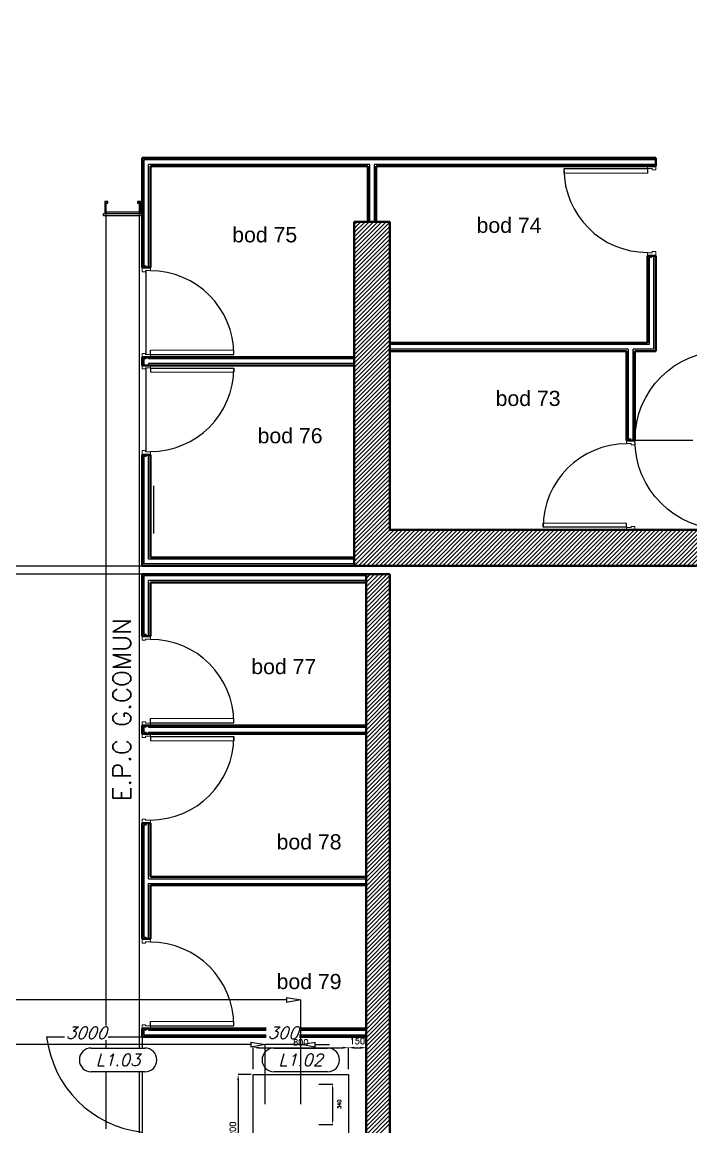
# Model space of a CAD drawing. Header units: millimetres. Extents: x -42700 to 155289, y -7931 to 68797.
# Drawn here: x 30569 to 36180, y 23163 to 32429 of the extents above; entities that cross this region are included whole.
import ezdxf
from ezdxf.enums import TextEntityAlignment as Align

# ---------------------------------------------------------------- set-up
doc = ezdxf.new("R2010")
doc.units = ezdxf.units.MM
doc.set_wipeout_variables(frame=1)
for name, color, linetype in [('01 arquitectura', 8, 'Continuous'), ('07.5 cotas detalle', 21, 'Continuous'), ('08.1 tags L1', 3, 'Continuous'), ('__L1_10Q', 7, 'Continuous')]:
    doc.layers.add(name, color=color, linetype=linetype)
doc.layers.add('3 bandejas', color=113, linetype='Continuous', lineweight=25)
doc.styles.add('Arial_4', font='arial.ttf', dxfattribs={"height": 0.1275})
doc.styles.add('DESC', font='romans.shx', dxfattribs={"oblique": 15})
doc.styles.add('QUOTE', font='romans.shx', dxfattribs={"oblique": 20})
doc.styles.add('ROMANS', font='romans')
doc.dimstyles.new('FIP_COTAS', dxfattribs={"dimtxt": 2, "dimasz": 1, "dimexe": 1, "dimexo": 1, "dimgap": 1, "dimtad": 1, "dimlfac": 0.25, "dimzin": 10, "dimdsep": 46, "dimtxsty": 'ROMANS', "dimcen": 1, "dimclrd": 256, "dimclre": 256, "dimclrt": 256, "dimadec": 0, "dimazin": 0, "dimtfac": 1, "dimtmove": 2, "dimatfit": 3, "dimfxl": 1, "dimtolj": 1, "dimtzin": 0, "dimarcsym": 0})
doc.dimstyles.new('QUOTE-DIS', dxfattribs={"dimscale": 50, "dimtxt": 2, "dimasz": 2.4, "dimexe": 0, "dimexo": 0, "dimgap": 1, "dimtad": 1, "dimdec": 0, "dimzin": 4, "dimdsep": 46, "dimtxsty": 'QUOTE', "dimblk1": 'CLOSEDBLANK', "dimblk2": 'CLOSEDBLANK', "dimsah": 1, "dimcen": 0.09, "dimclrd": 256, "dimclre": 256, "dimclrt": 9, "dimadec": 0, "dimazin": 0, "dimtfac": 1, "dimtdec": 0, "dimtix": 1, "dimtmove": 0, "dimatfit": 3, "dimldrblk": 'CLOSEDBLANK', "dimfxl": 1, "dimtfill": 1, "dimtolj": 1, "dimtzin": 0, "dimarcsym": 0})

# ---------------------------------------------------------------- blocks, each defined once
blk = doc.blocks.new('*D86')
at = {"layer": '07.5 cotas detalle', "lineweight": -2, "transparency": 16777216}
for p, q in [((32489.3, 23603), (32380.3, 23603)), ((32381.3, 23553), (32381.3, 22453)), ((32489.3, 22403), (32380.3, 22403))]:
    blk.add_line(p, q, dxfattribs=at)
at = {"layer": '07.5 cotas detalle', "transparency": 16777216}
for points in [[(32372.9, 23553), (32389.6, 23553), (32381.3, 23603)], [(32372.9, 22453), (32389.6, 22453), (32381.3, 22403)]]:
    blk.add_solid(points, dxfattribs=at)
at = {"layer": '07.5 cotas detalle', "color": 7, "transparency": 16777216, "insert": (32336.3, 23121.9), "char_height": 50, "attachment_point": 5, "rotation": 90, "style": 'ROMANS'}
blk.add_mtext('\\A1;1200', dxfattribs=at)
blk = doc.blocks.new('*D87')
at = {"layer": '07.5 cotas detalle', "lineweight": -2, "transparency": 16777216}
for p, q in [((32506.8, 23648.8), (32506.8, 23828.5)), ((32556.8, 23827.5), (33256.8, 23827.5)), ((33306.8, 23648.8), (33306.8, 23828.5))]:
    blk.add_line(p, q, dxfattribs=at)
at = {"layer": '07.5 cotas detalle', "transparency": 16777216}
for points in [[(32556.8, 23835.8), (32556.8, 23819.1), (32506.8, 23827.5)], [(33256.8, 23835.8), (33256.8, 23819.1), (33306.8, 23827.5)]]:
    blk.add_solid(points, dxfattribs=at)
at = {"layer": '07.5 cotas detalle', "color": 7, "transparency": 16777216, "insert": (32906.8, 23872.5), "char_height": 50, "attachment_point": 5, "style": 'ROMANS'}
blk.add_mtext('\\A1;800', dxfattribs=at)
blk = doc.blocks.new('*D158')
at = {"layer": '07.5 cotas detalle', "lineweight": -2, "transparency": 16777216}
for p, q in [((33058.9, 23523), (33174.4, 23523)), ((33173.4, 23493), (33173.4, 23213)), ((33058.9, 23183), (33174.4, 23183))]:
    blk.add_line(p, q, dxfattribs=at)
at = {"layer": '07.5 cotas detalle', "transparency": 16777216}
for points in [[(33168.4, 23493), (33178.4, 23493), (33173.4, 23523)], [(33168.4, 23213), (33178.4, 23213), (33173.4, 23183)]]:
    blk.add_solid(points, dxfattribs=at)
at = {"layer": '07.5 cotas detalle', "color": 7, "transparency": 16777216, "insert": (33229.2, 23353), "char_height": 30, "attachment_point": 5, "rotation": 90, "style": 'ROMANS'}
blk.add_mtext('\\A1;340', dxfattribs=at)
blk = doc.blocks.new('psz_tag')
blk.add_wipeout([(-225, 100), (-233.7, 99.6), (-242.4, 98.5), (-250.9, 96.6), (-259.2, 94), (-267.3, 90.6), (-275, 86.6), (-282.4, 81.9), (-289.3, 76.6), (-295.7, 70.7), (-301.6, 64.3), (-306.9, 57.4), (-311.6, 50), (-315.6, 42.3), (-319, 34.2), (-321.6, 25.9), (-323.5, 17.4), (-324.6, 8.7), (-325, 0), (-324.6, -8.7), (-323.5, -17.4), (-321.6, -25.9), (-319, -34.2), (-315.6, -42.3), (-311.6, -50), (-306.9, -57.4), (-301.6, -64.3), (-295.7, -70.7), (-289.3, -76.6), (-282.4, -81.9), (-275, -86.6), (-267.3, -90.6), (-259.2, -94), (-250.9, -96.6), (-242.4, -98.5), (-233.7, -99.6), (-225, -100), (225, -100), (233.7, -99.6), (242.4, -98.5), (250.9, -96.6), (259.2, -94), (267.3, -90.6), (275, -86.6), (282.4, -81.9), (289.3, -76.6), (295.7, -70.7), (301.6, -64.3), (306.9, -57.4), (311.6, -50), (315.6, -42.3), (319, -34.2), (321.6, -25.9), (323.5, -17.4), (324.6, -8.7), (325, 0), (324.6, 8.7), (323.5, 17.4), (321.6, 25.9), (319, 34.2), (315.6, 42.3), (311.6, 50), (306.9, 57.4), (301.6, 64.3), (295.7, 70.7), (289.3, 76.6), (282.4, 81.9), (275, 86.6), (267.3, 90.6), (259.2, 94), (250.9, 96.6), (242.4, 98.5), (233.7, 99.6), (225, 100)])
for p, q in [((-225, 100), (225, 100)), ((225, -100), (-225, -100))]:
    blk.add_line(p, q)
for centre, start, end in [((-225, 0), 90, 270), ((225, 0), 270, 90)]:
    blk.add_arc(centre, 100, start, end)
at = {"style": 'DESC', "oblique": 15, "flags": 8}
blk.add_attdef('TAG', text='', height=100, dxfattribs=at).set_placement((0, 0), align=Align.MIDDLE_CENTER)
blk = doc.blocks.new('*D273')
at = {"layer": '07.5 cotas detalle', "lineweight": -2, "transparency": 16777216}
for p, q in [((33306.8, 23648.8), (33306.8, 23828.5)), ((33356.8, 23827.5), (33406.8, 23827.5)), ((33456.8, 23648.8), (33456.8, 23828.5))]:
    blk.add_line(p, q, dxfattribs=at)
at = {"layer": '07.5 cotas detalle', "transparency": 16777216}
for points in [[(33356.8, 23835.8), (33356.8, 23819.1), (33306.8, 23827.5)], [(33406.8, 23835.8), (33406.8, 23819.1), (33456.8, 23827.5)]]:
    blk.add_solid(points, dxfattribs=at)
at = {"layer": '07.5 cotas detalle', "color": 7, "transparency": 16777216, "insert": (33381.8, 23883.5), "char_height": 50, "attachment_point": 5, "style": 'ROMANS'}
blk.add_mtext('\\A1;150', dxfattribs=at)
blk = doc.blocks.new('_CLOSEDBLANK')
at = {"color": 0, "linetype": 'ByBlock'}
for p, q in [((-1, 0.167), (0, 0)), ((-1, 0.167), (-1, -0.167)), ((0, 0), (-1, -0.167))]:
    blk.add_line(p, q, dxfattribs=at)
blk = doc.blocks.new('*D376')
at = {"layer": '__L1_10Q', "lineweight": -2, "transparency": 16777216}
for p, q in [((32487, 23853), (32367, 23853)), ((32607, 23353), (32607, 23853)), ((32907, 23853), (32607, 23853)), ((32907, 23353), (32907, 23853)), ((33027, 23853), (33147, 23853))]:
    blk.add_line(p, q, dxfattribs=at)
at = {"layer": '__L1_10Q', "lineweight": -2, "transparency": 16777216, "xscale": 120, "yscale": 120, "zscale": 120}
blk.add_blockref('_CLOSEDBLANK', (32607, 23853), dxfattribs=at)
at = {"layer": '__L1_10Q', "lineweight": -2, "transparency": 16777216, "xscale": 120, "yscale": 120, "zscale": 120, "rotation": 180}
blk.add_blockref('_CLOSEDBLANK', (32907, 23853), dxfattribs=at)
at = {"layer": '__L1_10Q', "color": 9, "transparency": 16777216, "insert": (32757, 23953), "char_height": 100, "attachment_point": 5, "style": 'QUOTE', "bg_fill": 3, "box_fill_scale": 1.1, "bg_fill_color": 256, "bg_fill_true_color": 13158600, "bg_fill_transparency": 0}
blk.add_mtext('\\A1;300', dxfattribs=at)
blk = doc.blocks.new('*D378')
at = {"layer": '__L1_10Q', "lineweight": -2, "transparency": 16777216}
for p, q in [((29607, 23353), (29607, 23853)), ((32487, 23853), (29727, 23853)), ((32607, 23353), (32607, 23853))]:
    blk.add_line(p, q, dxfattribs=at)
at = {"layer": '__L1_10Q', "lineweight": -2, "transparency": 16777216, "xscale": 120, "yscale": 120, "zscale": 120, "rotation": 180}
blk.add_blockref('_CLOSEDBLANK', (29607, 23853), dxfattribs=at)
at = {"layer": '__L1_10Q', "lineweight": -2, "transparency": 16777216, "xscale": 120, "yscale": 120, "zscale": 120}
blk.add_blockref('_CLOSEDBLANK', (32607, 23853), dxfattribs=at)
at = {"layer": '__L1_10Q', "color": 9, "transparency": 16777216, "insert": (31107, 23953), "char_height": 100, "attachment_point": 5, "style": 'QUOTE', "bg_fill": 3, "box_fill_scale": 1.1, "bg_fill_color": 256, "bg_fill_true_color": 13158600, "bg_fill_transparency": 0}
blk.add_mtext('\\A1;3000', dxfattribs=at)
blk = doc.blocks.new('*D386')
at = {"layer": '__L1_10Q', "lineweight": -2, "transparency": 16777216}
for p, q in [((19407, 23353), (19407, 24228)), ((32787, 24228), (19527, 24228)), ((32907, 23353), (32907, 24228))]:
    blk.add_line(p, q, dxfattribs=at)
at = {"layer": '__L1_10Q', "lineweight": -2, "transparency": 16777216, "xscale": 120, "yscale": 120, "zscale": 120, "rotation": 180}
blk.add_blockref('_CLOSEDBLANK', (19407, 24228), dxfattribs=at)
at = {"layer": '__L1_10Q', "lineweight": -2, "transparency": 16777216, "xscale": 120, "yscale": 120, "zscale": 120}
blk.add_blockref('_CLOSEDBLANK', (32907, 24228), dxfattribs=at)
at = {"layer": '__L1_10Q', "color": 9, "transparency": 16777216, "insert": (26157, 24328), "char_height": 100, "attachment_point": 5, "style": 'QUOTE', "bg_fill": 3, "box_fill_scale": 1.1, "bg_fill_color": 256, "bg_fill_true_color": 13158600, "bg_fill_transparency": 0}
blk.add_mtext('\\A1;L1 - 13500', dxfattribs=at)

msp = doc.modelspace()

# ---------------------------------------------------------------- hatches: boundary and pattern name
at = {"layer": '01 arquitectura'}
h = msp.add_hatch(dxfattribs=at)
h.set_pattern_fill('_USER', color=9, scale=24.999937, angle=45, style=0, pattern_type=0)
h.set_pattern_definition([(45, (27674.676, 33609.606), (-17.677625, 17.677625), [])])
h.paths.add_polyline_path([(39624.646, 30019.615), (39624.646, 27869.62), (33354.661, 27869.62), (33354.661, 28034.179), (33354.661, 30754.613), (33654.661, 30754.613), (33654.661, 28169.619), (39124.647, 28169.619), (39124.647, 33609.606), (27674.676, 33609.606), (27674.676, 33909.605), (39524.646, 33909.605), (39524.646, 30019.615)])

# ---------------------------------------------------------------- linework, layer by layer
at = {"layer": '01 arquitectura', "color": 8, "lineweight": 50}
for p, q in [((35884.655, 31289.612), (31574.666, 31289.612)), ((31574.666, 31289.612), (31574.666, 30369.614)), ((35884.655, 31219.612), (35884.655, 31289.612)), ((31644.666, 31219.612), (33469.661, 31219.612)), ((31644.666, 30369.614), (31644.666, 31219.612)), ((33469.661, 31219.612), (33469.661, 30754.613)), ((33539.661, 31219.612), (35884.655, 31219.612)), ((33539.661, 30754.613), (33539.661, 31219.612)), ((33654.661, 30754.613), (33354.661, 30754.613)), ((33354.661, 30754.613), (33354.661, 27869.62)), ((33654.661, 28169.619), (33654.661, 30754.613)), ((35814.655, 30469.614), (35814.655, 29739.616)), ((35884.655, 30469.614), (35814.655, 30469.614)), ((35884.655, 29669.616), (35884.655, 30469.614)), ((31574.666, 30369.614), (31644.666, 30369.614)), ((35814.655, 29739.616), (33654.661, 29739.616)), ((33654.661, 29669.616), (35639.656, 29669.616)), ((35639.656, 29669.616), (35639.656, 28919.618)), ((35709.656, 29669.616), (35884.655, 29669.616)), ((35709.656, 28919.618), (35709.656, 29669.616)), ((31574.666, 29619.616), (31574.666, 29549.616)), ((33354.661, 29619.616), (31574.666, 29619.616)), ((31574.666, 29549.616), (33354.661, 29549.616)), ((35639.656, 28919.618), (35709.656, 28919.618)), ((31574.666, 28799.618), (31574.666, 27869.62)), ((31644.666, 28799.618), (31574.666, 28799.618)), ((31644.666, 27939.62), (31644.666, 28799.618)), ((39124.647, 28169.619), (33654.661, 28169.619)), ((33354.661, 27939.62), (31644.666, 27939.62)), ((31574.666, 27869.62), (33354.661, 27869.62)), ((31574.666, 27799.62), (31574.666, 27279.622)), ((33454.661, 27799.62), (31574.666, 27799.62)), ((33354.661, 27869.62), (39124.647, 27869.62)), ((33654.661, 27799.62), (33454.661, 27799.62)), ((33454.661, 27729.621), (33454.661, 27799.62)), ((33654.661, 13262.159), (33654.661, 27799.62)), ((31644.666, 27279.622), (31644.666, 27729.621)), ((31644.666, 27729.621), (33454.661, 27729.621)), ((33454.661, 27729.621), (33454.661, 14349.654)), ((31574.666, 27279.622), (31644.666, 27279.622)), ((31574.666, 26529.624), (31574.666, 26459.624)), ((33454.661, 26529.624), (31574.666, 26529.624)), ((31574.666, 26459.624), (33454.661, 26459.624)), ((31574.666, 25709.626), (31574.666, 24739.628)), ((31644.666, 25709.626), (31574.666, 25709.626)), ((31644.666, 25259.627), (31644.666, 25709.626)), ((33454.661, 25259.627), (31644.666, 25259.627)), ((31644.666, 24739.628), (31644.666, 25189.627)), ((31644.666, 25189.627), (33454.661, 25189.627)), ((31574.666, 24739.628), (31644.666, 24739.628)), ((31574.666, 23989.63), (31574.666, 23919.63)), ((33454.661, 23989.63), (31574.666, 23989.63)), ((31574.666, 23919.63), (33454.661, 23919.63))]:
    msp.add_line(p, q, dxfattribs=at)
at = {"layer": '01 arquitectura', "color": 8}
for p, q in [((35884.655, 31274.612), (31589.666, 31274.612)), ((31589.666, 31274.612), (31589.666, 30384.614)), ((33484.661, 31234.612), (31629.666, 31234.612)), ((31629.666, 30369.614), (31629.666, 31234.612)), ((33484.661, 30754.613), (33484.661, 31234.612)), ((35884.655, 31234.612), (33524.661, 31234.612)), ((33524.661, 30754.613), (33524.661, 31234.612)), ((35114.657, 31197.084), (35114.657, 31162.084)), ((35814.655, 31197.084), (35114.657, 31197.084)), ((35814.655, 31197.084), (35814.655, 31162.084)), ((35829.655, 30454.614), (35829.655, 29724.616)), ((35849.655, 30454.614), (35829.655, 30454.614)), ((35849.655, 30454.614), (35849.655, 30469.614)), ((35869.655, 29684.616), (35869.655, 30469.614)), ((31589.666, 30384.614), (31609.666, 30384.614)), ((31609.666, 30369.614), (31609.666, 30384.614)), ((31609.666, 29639.662), (31609.666, 30344.607)), ((31644.666, 29642.144), (31644.666, 29677.144)), ((32344.664, 29642.144), (32344.664, 29677.144)), ((35829.655, 29724.616), (33654.661, 29724.616)), ((35654.656, 29684.616), (33654.661, 29684.616)), ((35654.656, 29684.616), (35654.656, 28934.618)), ((35869.655, 29684.616), (35694.656, 29684.616)), ((35694.656, 28919.618), (35694.656, 29684.616)), ((31589.666, 29604.616), (31589.666, 29549.616)), ((31609.666, 29604.616), (31589.666, 29604.616)), ((31609.666, 29604.616), (31609.666, 29619.616)), ((31629.666, 29604.616), (31629.666, 29619.616)), ((33354.661, 29604.616), (31629.666, 29604.616)), ((33354.661, 29564.616), (31629.666, 29564.616)), ((31629.666, 29564.616), (31629.666, 29549.616)), ((31644.666, 29642.144), (32344.664, 29642.144)), ((31609.666, 28824.625), (31609.666, 29529.57)), ((31644.666, 29527.088), (31644.666, 29492.088)), ((31644.666, 29527.088), (32344.664, 29527.088)), ((32344.664, 29527.088), (32344.664, 29492.088)), ((35654.656, 28934.618), (35674.656, 28934.618)), ((35674.656, 28919.618), (35674.656, 28934.618)), ((35709.656, 28923.276), (36196.994, 28923.276)), ((31589.666, 28784.618), (31589.666, 27884.62)), ((31609.666, 28784.618), (31589.666, 28784.618)), ((31609.666, 28784.618), (31609.666, 28799.618)), ((31629.666, 27924.62), (31629.666, 28799.618)), ((31674.666, 28139.62), (31674.666, 28539.619)), ((34939.657, 28192.148), (34939.657, 28227.147)), ((35639.656, 28192.148), (34939.657, 28192.148)), ((35639.656, 28192.148), (35639.656, 28227.147)), ((33354.661, 27924.62), (31629.666, 27924.62)), ((30424.669, 27869.62), (31574.666, 27869.62)), ((31574.666, 27799.62), (30424.669, 27799.62)), ((33354.661, 27884.62), (31589.666, 27884.62)), ((31589.666, 27784.62), (31589.666, 27294.622)), ((33454.661, 27784.62), (31589.666, 27784.62)), ((31629.666, 27279.622), (31629.666, 27744.621)), ((33454.661, 27744.621), (31629.666, 27744.621)), ((31589.666, 27294.622), (31609.666, 27294.622)), ((31609.666, 27279.622), (31609.666, 27294.622)), ((31589.666, 26514.624), (31589.666, 26474.624)), ((31609.666, 26514.624), (31589.666, 26514.624)), ((31609.666, 26514.624), (31609.666, 26529.624)), ((31629.666, 26514.624), (31629.666, 26529.624)), ((31629.666, 26514.624), (33454.661, 26514.624)), ((31644.666, 26552.152), (31644.666, 26587.152)), ((31644.666, 26552.152), (32344.664, 26552.152)), ((32344.664, 26552.152), (32344.664, 26587.152)), ((31589.666, 26474.624), (31609.666, 26474.624)), ((31609.666, 26459.624), (31609.666, 26474.624)), ((31629.666, 26459.624), (31629.666, 26474.624)), ((31629.666, 26474.624), (33454.661, 26474.624)), ((31644.666, 26437.096), (31644.666, 26402.096)), ((31644.666, 26437.096), (32344.664, 26437.096)), ((32344.664, 26437.096), (32344.664, 26402.096)), ((31589.666, 25694.626), (31589.666, 24754.628)), ((31609.666, 25694.626), (31589.666, 25694.626)), ((31609.666, 25694.626), (31609.666, 25709.626)), ((31629.666, 25244.627), (31629.666, 25709.626)), ((31629.666, 25244.627), (33454.661, 25244.627)), ((31629.666, 24739.628), (31629.666, 25204.627)), ((31629.666, 25204.627), (33454.661, 25204.627)), ((31589.666, 24754.628), (31609.666, 24754.628)), ((31609.666, 24739.628), (31609.666, 24754.628)), ((31644.666, 24012.158), (31644.666, 24047.158)), ((31644.666, 24012.158), (32344.664, 24012.158)), ((32344.664, 24012.158), (32344.664, 24047.158)), ((31589.666, 23974.63), (31589.666, 23934.63)), ((31609.666, 23974.63), (31589.666, 23974.63)), ((31589.666, 23934.63), (33454.661, 23934.63)), ((31609.666, 23974.63), (31609.666, 23989.63)), ((31629.666, 23974.63), (31629.666, 23989.63)), ((31629.666, 23974.63), (33454.661, 23974.63)), ((31854.665, 23919.63), (32854.663, 23919.63)), ((32854.663, 23919.63), (33454.661, 23919.63)), ((33454.661, 23919.63), (33454.661, 22919.633))]:
    msp.add_line(p, q, dxfattribs=at)
at = {"layer": '01 arquitectura', "color": 8, "lineweight": 18}
for p, q in [((35814.655, 31162.084), (35114.657, 31162.084)), ((35814.655, 31219.612), (35814.655, 31199.566)), ((35814.655, 31199.566), (35854.655, 31199.566)), ((35854.655, 31199.566), (35854.655, 31189.637)), ((35854.655, 31189.637), (35884.655, 31189.637)), ((35884.655, 31189.637), (35884.655, 31219.612)), ((35814.655, 30494.621), (35814.655, 30469.614)), ((35854.655, 30494.621), (35814.655, 30494.621)), ((35884.655, 30504.621), (35854.655, 30504.621)), ((35854.655, 30504.621), (35854.655, 30494.621)), ((35884.655, 30469.614), (35884.655, 30504.621)), ((31574.666, 30369.614), (31574.666, 30334.607)), ((31574.666, 30334.607), (31604.666, 30334.607)), ((31604.666, 30334.607), (31604.666, 30344.607)), ((31604.666, 30344.607), (31644.666, 30344.607)), ((31644.666, 30344.607), (31644.666, 30369.614)), ((31604.666, 29649.591), (31574.666, 29649.591)), ((31574.666, 29649.591), (31574.666, 29619.616)), ((31604.666, 29639.662), (31604.666, 29649.591)), ((31644.666, 29677.144), (32344.664, 29677.144)), ((31644.666, 29639.662), (31604.666, 29639.662)), ((31644.666, 29619.616), (31644.666, 29639.662)), ((31574.666, 29519.641), (31574.666, 29549.616)), ((31604.666, 29519.641), (31574.666, 29519.641)), ((31604.666, 29529.57), (31604.666, 29519.641)), ((31644.666, 29529.57), (31604.666, 29529.57)), ((31644.666, 29549.616), (31644.666, 29529.57)), ((31644.666, 29492.088), (32344.664, 29492.088)), ((35639.656, 28894.61), (35639.656, 28919.618)), ((35709.656, 28919.618), (35709.656, 28884.61)), ((31574.666, 28834.625), (31604.666, 28834.625)), ((31574.666, 28799.618), (31574.666, 28834.625)), ((31604.666, 28834.625), (31604.666, 28824.625)), ((31604.666, 28824.625), (31644.666, 28824.625)), ((31644.666, 28824.625), (31644.666, 28799.618)), ((35679.656, 28894.61), (35639.656, 28894.61)), ((35679.656, 28884.61), (35679.656, 28894.61)), ((35709.656, 28884.61), (35679.656, 28884.61)), ((35639.656, 28227.147), (34939.657, 28227.147)), ((35639.656, 28189.665), (35679.656, 28189.665)), ((35639.656, 28169.619), (35639.656, 28189.665)), ((35679.656, 28199.594), (35709.656, 28199.594)), ((35679.656, 28189.665), (35679.656, 28199.594)), ((35709.656, 28199.594), (35709.656, 28169.619)), ((31574.666, 27279.622), (31574.666, 27244.614)), ((31574.666, 27244.614), (31604.666, 27244.614)), ((31604.666, 27244.614), (31604.666, 27254.614)), ((31604.666, 27254.614), (31644.666, 27254.614)), ((31644.666, 27254.614), (31644.666, 27279.622)), ((31604.666, 26559.598), (31574.666, 26559.598)), ((31574.666, 26559.598), (31574.666, 26529.624)), ((31604.666, 26549.669), (31604.666, 26559.598)), ((31644.666, 26549.669), (31604.666, 26549.669)), ((31644.666, 26587.152), (32344.664, 26587.152)), ((31644.666, 26529.624), (31644.666, 26549.669)), ((31574.666, 26429.649), (31574.666, 26459.624)), ((31604.666, 26429.649), (31574.666, 26429.649)), ((31604.666, 26439.578), (31604.666, 26429.649)), ((31644.666, 26439.578), (31604.666, 26439.578)), ((31644.666, 26459.624), (31644.666, 26439.578)), ((31644.666, 26402.096), (32344.664, 26402.096)), ((31574.666, 25744.633), (31604.666, 25744.633)), ((31574.666, 25709.626), (31574.666, 25744.633)), ((31604.666, 25744.633), (31604.666, 25734.633)), ((31604.666, 25734.633), (31644.666, 25734.633)), ((31644.666, 25734.633), (31644.666, 25709.626)), ((31574.666, 24739.628), (31574.666, 24704.621)), ((31644.666, 24714.621), (31644.666, 24739.628)), ((31574.666, 24704.621), (31604.666, 24704.621)), ((31604.666, 24704.621), (31604.666, 24714.621)), ((31604.666, 24714.621), (31644.666, 24714.621)), ((31604.666, 24019.605), (31574.666, 24019.605)), ((31574.666, 24019.605), (31574.666, 23989.63)), ((31604.666, 24009.676), (31604.666, 24019.605)), ((31644.666, 24009.676), (31604.666, 24009.676)), ((31644.666, 24047.158), (32344.664, 24047.158)), ((31644.666, 23989.63), (31644.666, 24009.676))]:
    msp.add_line(p, q, dxfattribs=at)
at = {"layer": '01 arquitectura', "color": 9, "linetype": 'Continuous'}
for p, q in [((33454.661, 27798.886), (33455.395, 27799.62)), ((33454.661, 27763.531), (33490.751, 27799.62)), ((33454.661, 27728.176), (33526.106, 27799.62)), ((33454.661, 27692.82), (33561.461, 27799.62)), ((33454.661, 27657.465), (33596.816, 27799.62)), ((33454.661, 27622.11), (33632.172, 27799.62)), ((33454.661, 27586.755), (33654.661, 27786.754)), ((33454.661, 27551.399), (33654.661, 27751.399)), ((33454.661, 27516.044), (33654.661, 27716.044)), ((33454.661, 27480.689), (33654.661, 27680.688)), ((33454.661, 27445.334), (33654.661, 27645.333)), ((33454.661, 27409.978), (33654.661, 27609.978)), ((33454.661, 27374.623), (33654.661, 27574.623)), ((33454.661, 27339.268), (33654.661, 27539.267)), ((33454.661, 27303.913), (33654.661, 27503.912)), ((33454.661, 27268.557), (33654.661, 27468.557)), ((33454.661, 27233.202), (33654.661, 27433.202)), ((33454.661, 27197.847), (33654.661, 27397.846)), ((33454.661, 27162.492), (33654.661, 27362.491)), ((33454.661, 27127.136), (33654.661, 27327.136)), ((33454.661, 27091.781), (33654.661, 27291.781)), ((33454.661, 27056.426), (33654.661, 27256.425)), ((33454.661, 27021.071), (33654.661, 27221.07)), ((33454.661, 26985.715), (33654.661, 27185.715)), ((33454.661, 26950.36), (33654.661, 27150.36)), ((33454.661, 26915.005), (33654.661, 27115.004)), ((33454.661, 26879.65), (33654.661, 27079.649)), ((33454.661, 26844.294), (33654.661, 27044.294)), ((33454.661, 26808.939), (33654.661, 27008.939)), ((33454.661, 26773.584), (33654.661, 26973.583)), ((33454.661, 26738.229), (33654.661, 26938.228)), ((33454.661, 26702.873), (33654.661, 26902.873)), ((33454.661, 26667.518), (33654.661, 26867.518)), ((33454.661, 26632.163), (33654.661, 26832.162)), ((33454.661, 26596.808), (33654.661, 26796.807)), ((33454.661, 26561.452), (33654.661, 26761.452)), ((33454.661, 26526.097), (33654.661, 26726.097)), ((33454.661, 26490.742), (33654.661, 26690.741)), ((33454.661, 26455.387), (33654.661, 26655.386)), ((33454.661, 26420.031), (33654.661, 26620.031)), ((33454.661, 26384.676), (33654.661, 26584.676)), ((33454.661, 26349.321), (33654.661, 26549.32)), ((33454.661, 26313.966), (33654.661, 26513.965)), ((33454.661, 26278.61), (33654.661, 26478.61)), ((33454.661, 26243.255), (33654.661, 26443.255)), ((33454.661, 26207.9), (33654.661, 26407.899)), ((33454.661, 26172.545), (33654.661, 26372.544)), ((33454.661, 26137.189), (33654.661, 26337.189)), ((33454.661, 26101.834), (33654.661, 26301.834)), ((33454.661, 26066.479), (33654.661, 26266.478)), ((33454.661, 26031.124), (33654.661, 26231.123)), ((33454.661, 25995.768), (33654.661, 26195.768)), ((33454.661, 25960.413), (33654.661, 26160.413)), ((33454.661, 25925.058), (33654.661, 26125.057)), ((33454.661, 25889.703), (33654.661, 26089.702)), ((33454.661, 25854.347), (33654.661, 26054.347)), ((33454.661, 25818.992), (33654.661, 26018.992)), ((33454.661, 25783.637), (33654.661, 25983.636)), ((33454.661, 25748.282), (33654.661, 25948.281)), ((33454.661, 25712.926), (33654.661, 25912.926)), ((33454.661, 25677.571), (33654.661, 25877.571)), ((33454.661, 25642.216), (33654.661, 25842.215)), ((33454.661, 25606.861), (33654.661, 25806.86)), ((33454.661, 25571.505), (33654.661, 25771.505)), ((33454.661, 25536.15), (33654.661, 25736.15)), ((33454.661, 25500.795), (33654.661, 25700.794)), ((33454.661, 25465.44), (33654.661, 25665.439)), ((33454.661, 25430.084), (33654.661, 25630.084)), ((33454.661, 25394.729), (33654.661, 25594.729)), ((33454.661, 25359.374), (33654.661, 25559.373)), ((33454.661, 25324.019), (33654.661, 25524.018)), ((33454.661, 25288.663), (33654.661, 25488.663)), ((33454.661, 25253.308), (33654.661, 25453.308)), ((33454.661, 25217.953), (33654.661, 25417.952)), ((33454.661, 25182.598), (33654.661, 25382.597)), ((33454.661, 25147.242), (33654.661, 25347.242)), ((33454.661, 25111.887), (33654.661, 25311.887)), ((33454.661, 25076.532), (33654.661, 25276.531)), ((33454.661, 25041.177), (33654.661, 25241.176)), ((33454.661, 25005.821), (33654.661, 25205.821)), ((33454.661, 24970.466), (33654.661, 25170.466)), ((33454.661, 24935.111), (33654.661, 25135.11)), ((33454.661, 24899.756), (33654.661, 25099.755)), ((33454.661, 24864.4), (33654.661, 25064.4)), ((33454.661, 24829.045), (33654.661, 25029.045)), ((33454.661, 24793.69), (33654.661, 24993.689)), ((33454.661, 24758.335), (33654.661, 24958.334)), ((33454.661, 24722.979), (33654.661, 24922.979)), ((33454.661, 24687.624), (33654.661, 24887.624)), ((33454.661, 24652.269), (33654.661, 24852.268)), ((33454.661, 24616.914), (33654.661, 24816.913)), ((33454.661, 24581.558), (33654.661, 24781.558)), ((33454.661, 24546.203), (33654.661, 24746.203)), ((33454.661, 24510.848), (33654.661, 24710.847)), ((33454.661, 24475.493), (33654.661, 24675.492)), ((33454.661, 24440.137), (33654.661, 24640.137)), ((33454.661, 24404.782), (33654.661, 24604.782)), ((33454.661, 24369.427), (33654.661, 24569.426)), ((33454.661, 24334.072), (33654.661, 24534.071)), ((33454.661, 24298.716), (33654.661, 24498.716)), ((33454.661, 24263.361), (33654.661, 24463.361)), ((33454.661, 24228.006), (33654.661, 24428.005)), ((33454.661, 24192.651), (33654.661, 24392.65)), ((33454.661, 24157.295), (33654.661, 24357.295)), ((33454.661, 24121.94), (33654.661, 24321.94)), ((33454.661, 24086.585), (33654.661, 24286.584)), ((33454.661, 24051.23), (33654.661, 24251.229)), ((33454.661, 24015.874), (33654.661, 24215.874)), ((33454.661, 23980.519), (33654.661, 24180.519)), ((33454.661, 23945.164), (33654.661, 24145.163)), ((33454.661, 23909.809), (33654.661, 24109.808)), ((33454.661, 23874.453), (33654.661, 24074.453)), ((33454.661, 23839.098), (33654.661, 24039.098)), ((33454.661, 23803.743), (33654.661, 24003.742)), ((33454.661, 23768.388), (33654.661, 23968.387)), ((33454.661, 23733.032), (33654.661, 23933.032)), ((33454.661, 23697.677), (33654.661, 23897.677)), ((33454.661, 23662.322), (33654.661, 23862.321)), ((33454.661, 23626.967), (33654.661, 23826.966)), ((33454.661, 23591.611), (33654.661, 23791.611)), ((33454.661, 23556.256), (33654.661, 23756.256)), ((33454.661, 23520.901), (33654.661, 23720.9)), ((33454.661, 23485.546), (33654.661, 23685.545)), ((33454.661, 23450.19), (33654.661, 23650.19)), ((33454.661, 23414.835), (33654.661, 23614.835)), ((33454.661, 23379.48), (33654.661, 23579.479)), ((33454.661, 23344.125), (33654.661, 23544.124)), ((33454.661, 23308.769), (33654.661, 23508.769)), ((33454.661, 23273.414), (33654.661, 23473.414)), ((33454.661, 23238.059), (33654.661, 23438.058)), ((33454.661, 23202.704), (33654.661, 23402.703)), ((33454.661, 23167.348), (33654.661, 23367.348)), ((33454.661, 23131.993), (33654.661, 23331.993)), ((33454.661, 23096.638), (33654.661, 23296.637)), ((33454.661, 23061.283), (33654.661, 23261.282)), ((33454.661, 23025.927), (33654.661, 23225.927)), ((33454.661, 22990.572), (33654.661, 23190.572))]:
    msp.add_line(p, q, dxfattribs=at)
at = {"layer": '01 arquitectura', "color": 8}
for points in [[(30774.668, 23919.63), (31574.666, 23919.63)], [(31574.666, 23919.63), (31574.666, 22319.634)]]:
    msp.add_lwpolyline(points, dxfattribs=at)
at = {"layer": '01 arquitectura', "color": 4}
msp.add_lwpolyline([(32506.752, 23603.003), (33306.752, 23603.003), (33306.752, 22403.003), (32506.752, 22403.003), (32506.752, 23603.003)], dxfattribs=at)
at = {"layer": '01 arquitectura', "color": 8}
msp.add_circle((36459.654, 28923.276), 749.998, dxfattribs=at)
for centre, radius, start, end in [((35814.655, 31197.084), 699.998, 180, 270), ((31644.666, 29642.144), 699.998, 0, 90), ((31644.666, 29527.088), 699.998, 270, 0), ((35639.656, 28192.148), 699.998, 90, 180), ((31644.666, 26552.152), 699.998, 0, 90), ((31644.666, 26437.096), 699.998, 270, 0), ((31644.666, 24012.158), 699.998, 0, 90), ((31680.252, 24025.216), 911.718, 186.6503208, 263.3496792)]:
    msp.add_arc(centre, radius, start, end, dxfattribs=at)
at = {"layer": '3 bandejas', "ltscale": 0.01}
for p, q in [((31273.769, 30910.862, 2502.131), (31273.769, 30922.862, 2502.131)), ((31549.768, 30910.862, 2502.131), (31549.768, 30922.862, 2502.131)), ((31273.769, 23147.056, 2502.131), (31273.769, 30834.862, 2502.131)), ((31549.768, 30834.862, 2502.131), (31549.768, 22871.057, 2502.131))]:
    msp.add_line(p, q, dxfattribs=at)
at = {"layer": '3 bandejas', "ltscale": 0.01, "elevation": 2502.131}
msp.add_lwpolyline([(31574.666, 30804.613), (31574.666, 30822.862), (31561.768, 30822.862), (31561.768, 30922.862), (31536.768, 30922.862), (31536.768, 30910.862), (31549.768, 30910.862), (31549.768, 30834.862), (31273.769, 30834.862), (31273.769, 30910.862), (31286.769, 30910.862), (31286.769, 30922.862), (31261.769, 30922.862), (31261.769, 30822.862), (31574.666, 30822.862), (31574.666, 30804.613), (31251.797, 30804.613), (31251.797, 30822.862), (31261.769, 30822.862)], dxfattribs=at)

# ---------------------------------------------------------------- texts
at = {"layer": '01 arquitectura', "color": 9, "linetype": 'Continuous', "style": 'ROMANS'}
msp.add_text('E.P.C G.COMUN', height=150, rotation=90, dxfattribs=at).set_placement((31480.859, 25894.63))
at = {"layer": '01 arquitectura', "color": 8, "char_height": 127.4997, "width": 691.45374, "attachment_point": 1, "style": 'Arial_4'}
for s, insert in [('bod 74', (34381.239, 30788.724)), ('bod 75', (32331.556, 30708.953)), ('bod 73', (34541.216, 29336.727)), ('bod 76', (32544.454, 29023.978)), ('bod 77', (32491.534, 27087.699)), ('bod 78', (32703.837, 25617.704)), ('bod 79', (32703.837, 24446.546))]:
    msp.add_mtext(s, dxfattribs=dict(at, insert=insert))

# ---------------------------------------------------------------- dimensions: what is measured, and where the dimension line sits
at = {"layer": '07.5 cotas detalle'}
for p1, p2, picture, middle in [((32506.752, 23648.762, -34094.278), (33306.752, 23648.762, -34094.278), '*D87', (32906.752, 23872.461, -34094.278)), ((33306.752, 23648.762, -34094.278), (33456.752, 23648.762, -34094.278), '*D273', (33381.752, 23883.461, -34094.278))]:
    dim = msp.add_aligned_dim(p1=p1, p2=p2, distance=178.699, dimstyle='FIP_COTAS', override={"dimtxt": 50, "dimasz": 50, "dimexo": 0, "dimgap": 20, "dimlfac": 1, "dimsah": 1, "dimclrt": 7}, dxfattribs=at)
    dim.commit()
    dim.dimension.update_dxf_attribs({"geometry": picture, "text_midpoint": middle})
for base, p1, p2, override, picture, middle in [((32381.273, 22403.003, -34094.278), (32489.344, 23603.003, -34094.278), (32489.344, 22403.003, -34094.278), {"dimtxt": 50, "dimasz": 50, "dimexo": 0, "dimgap": 20, "dimlfac": 1, "dimsah": 1, "dimclrt": 7}, '*D86', (32336.273, 23121.945, -34094.278)), ((33173.356, 23183.003, -34094.278), (33058.929, 23523.003, -34094.278), (33058.929, 23183.003, -34094.278), {"dimtxt": 30, "dimasz": 30, "dimexo": 0, "dimgap": 10, "dimlfac": 1, "dimsah": 1, "dimclrt": 7}, '*D158', (33229.206, 23353.003, -34094.278))]:
    dim = msp.add_linear_dim(base=base, p1=p1, p2=p2, angle=270, dimstyle='FIP_COTAS', override=override, dxfattribs=at)
    dim.commit()
    dim.dimension.update_dxf_attribs({"geometry": picture, "text_midpoint": middle, "dimtype": 161})

# ---------------------------------------------------------------- next in the draw order: block references
at = {"layer": '08.1 tags L1'}
ref = msp.add_blockref('psz_tag', (31374.019, 23724.755, 2595), dxfattribs=at)
ref.add_attrib('TAG', 'L1.03', dxfattribs={"layer": '0', "height": 100, "style": 'DESC', "oblique": 15}).set_placement((31374.019, 23724.755, 2595), align=Align.MIDDLE_CENTER)
ref = msp.add_blockref('psz_tag', (32907, 23724.755, 2595), dxfattribs=at)
ref.add_attrib('TAG', 'L1.02', dxfattribs={"layer": '0', "height": 100, "style": 'DESC', "oblique": 15}).set_placement((32907, 23724.755, 2595), align=Align.MIDDLE_CENTER)

# ---------------------------------------------------------------- next in the draw order: dimensions: what is measured, and where the dimension line sits
at = {"layer": '__L1_10Q', "color": 254}
dim = msp.add_aligned_dim(p1=(32907, 23353, 2650), p2=(32607, 23353, 2650), distance=-500, dimstyle='QUOTE-DIS', override={"dimscale": 50, "dimlfac": 1}, dxfattribs=at)
dim.commit()
dim.dimension.update_dxf_attribs({"geometry": '*D376', "text_midpoint": (32757, 23953, 2650)})

# ---------------------------------------------------------------- next in the draw order: dimensions: what is measured, and where the dimension line sits
dim = msp.add_aligned_dim(p1=(32607, 23353, 2650), p2=(29607, 23353, 2650), distance=-500, dimstyle='QUOTE-DIS', override={"dimscale": 50, "dimlfac": 1}, dxfattribs=at)
dim.commit()
dim.dimension.update_dxf_attribs({"geometry": '*D378', "text_midpoint": (31107, 23953, 2650)})

# ---------------------------------------------------------------- next in the draw order: dimensions: what is measured, and where the dimension line sits
dim = msp.add_aligned_dim(p1=(32907, 23353, 2650), p2=(19407, 23353, 2650), distance=-875, text='L1 - <>', dimstyle='QUOTE-DIS', override={"dimscale": 50, "dimlfac": 1}, dxfattribs=at)
dim.commit()
dim.dimension.update_dxf_attribs({"geometry": '*D386', "text_midpoint": (26157, 24328, 2650)})

doc.saveas('drawing.dxf')
